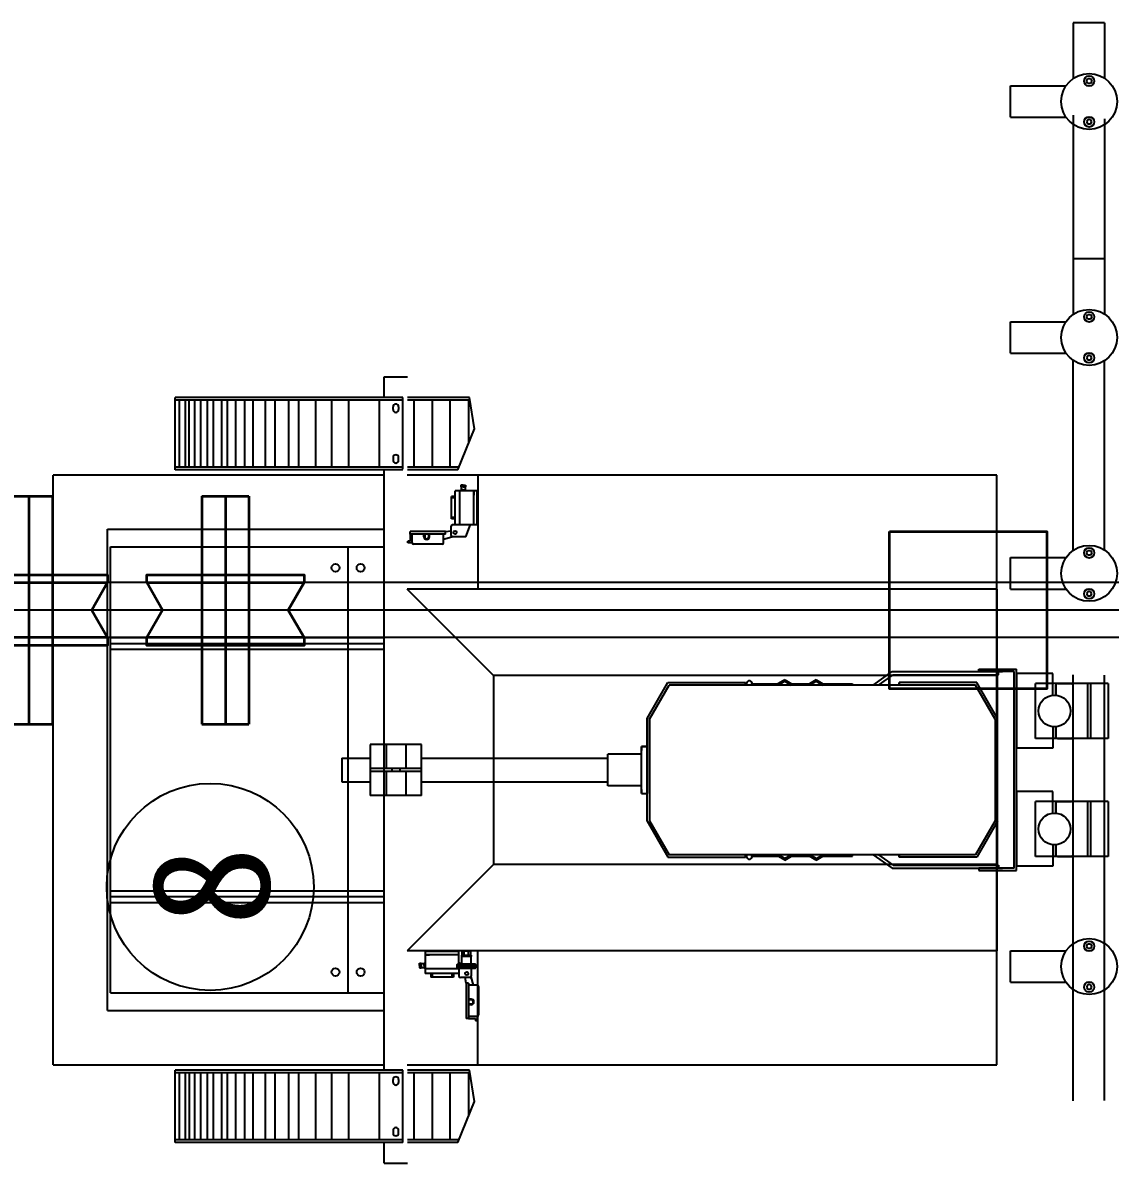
# Model space of a CAD drawing. Header units: millimetres. Extents: x -93009755325 to 1190721, y -74648 to 62868853516.
# Drawn here: x 252970 to 254353, y -9551 to -8101 of the extents above; entities that cross this region are included whole.
import ezdxf

# ---------------------------------------------------------------- set-up
doc = ezdxf.new("R2010")
doc.units = ezdxf.units.MM
doc.layers.add('LC-OBJEKT', color=6, linetype='Continuous')
doc.layers.add('细实线', color=3, linetype='Continuous')

# ---------------------------------------------------------------- blocks, each defined once
blk = doc.blocks.new('ethshzdSgszsnzb')
at = {"color": 2}
for p, q in [((1217316.2, -20126.4), (1211026.4, -20126.4)), ((1217316.2, -20161.4), (1211026.4, -20161.4)), ((1217316.2, -20196.4), (1211026.4, -20196.4))]:
    blk.add_line(p, q, dxfattribs=at)
at = {"color": 6, "lineweight": 35}
blk.add_lwpolyline([(1212937.4, -20061.4), (1213137.4, -20061.4), (1213137.4, -20261.4), (1212937.4, -20261.4)], close=True, dxfattribs=at)
blk = doc.blocks.new('srsshhdd')
at = {"color": 0, "lineweight": 35}
for p, q in [((1212023.7, -36809.4), (1212023.7, -37099.4)), ((1212023.7, -36809.4), (1212083.7, -36809.4)), ((1212053.7, -36809.4), (1212053.7, -37099.4)), ((1212083.7, -36809.4), (1212083.7, -37099.4)), ((1211973.7, -36954.4), (1211953.7, -36919.4)), ((1212153.7, -36919.4), (1212133.7, -36954.4)), ((1211973.7, -36954.4), (1211953.7, -36989.4)), ((1212133.7, -36954.4), (1212153.7, -36989.4)), ((1212023.7, -37099.4), (1212083.7, -37099.4))]:
    blk.add_line(p, q, dxfattribs=at)
for points in [[(1211953.7, -36919.4), (1211953.7, -36909.4), (1212153.7, -36909.4), (1212153.7, -36919.4)], [(1211953.7, -36919.4), (1212153.7, -36919.4)], [(1212153.7, -36989.4), (1211953.7, -36989.4)], [(1212153.7, -36989.4), (1212153.7, -36999.4), (1211953.7, -36999.4), (1211953.7, -36989.4)]]:
    blk.add_lwpolyline(points, dxfattribs=at)
blk = doc.blocks.new('dsdgssgg')
at = {"color": 0, "lineweight": 35}
for p in [(39.5, 5745), (289.5, 5745)]:
    blk.add_blockref('srsshhdd', p, dxfattribs=at)
blk = doc.blocks.new('ehherhaes')
at = {"color": 6}
blk.add_circle((653575.632, 423531.886), 131.569, dxfattribs=at)
at = {"layer": 'LC-OBJEKT', "color": 1}
for p, q in [((654689.596, 424556.623), (654691.328, 424559.623)), ((654691.328, 424559.623), (654694.792, 424559.623)), ((654694.792, 424559.623), (654696.524, 424556.623)), ((654593.06, 424550.623), (654663.669, 424550.623)), ((654593.06, 424510.623), (654593.06, 424550.623)), ((654691.328, 424553.623), (654689.596, 424556.623)), ((654694.792, 424553.623), (654691.328, 424553.623)), ((654696.524, 424556.623), (654694.792, 424553.623)), ((654593.06, 424510.623), (654663.669, 424510.623)), ((654691.328, 424507.623), (654689.596, 424504.623)), ((654689.596, 424504.623), (654691.328, 424501.623)), ((654694.792, 424507.623), (654691.328, 424507.623)), ((654694.792, 424501.623), (654691.328, 424501.623)), ((654696.524, 424504.623), (654694.792, 424507.623)), ((654694.792, 424501.623), (654696.524, 424504.623)), ((654689.596, 424256.623), (654691.328, 424259.623)), ((654691.328, 424253.623), (654689.596, 424256.623)), ((654691.328, 424259.623), (654694.792, 424259.623)), ((654694.792, 424259.623), (654696.524, 424256.623)), ((654696.524, 424256.623), (654694.792, 424253.623)), ((654593.06, 424250.623), (654663.669, 424250.623)), ((654593.06, 424210.623), (654593.06, 424250.623)), ((654694.792, 424253.623), (654691.328, 424253.623)), ((654593.06, 424210.623), (654663.669, 424210.623)), ((654691.328, 424207.623), (654689.596, 424204.623)), ((654689.596, 424204.623), (654691.328, 424201.623)), ((654694.792, 424207.623), (654691.328, 424207.623)), ((654694.792, 424201.623), (654691.328, 424201.623)), ((654696.524, 424204.623), (654694.792, 424207.623)), ((654694.792, 424201.623), (654696.524, 424204.623)), ((654593.06, 423950.623), (654663.669, 423950.623)), ((654593.06, 423910.623), (654593.06, 423950.623)), ((654689.596, 423956.623), (654691.328, 423959.623)), ((654691.328, 423953.623), (654689.596, 423956.623)), ((654691.328, 423959.623), (654694.792, 423959.623)), ((654694.792, 423953.623), (654691.328, 423953.623)), ((654694.792, 423959.623), (654696.524, 423956.623)), ((654696.524, 423956.623), (654694.792, 423953.623)), ((654593.06, 423910.623), (654663.669, 423910.623)), ((654691.328, 423907.623), (654689.596, 423904.623)), ((654694.792, 423907.623), (654691.328, 423907.623)), ((654696.524, 423904.623), (654694.792, 423907.623)), ((654689.596, 423904.623), (654691.328, 423901.623)), ((654694.792, 423901.623), (654691.328, 423901.623)), ((654694.792, 423901.623), (654696.524, 423904.623)), ((654689.596, 423456.623), (654691.328, 423459.623)), ((654691.328, 423459.623), (654694.792, 423459.623)), ((654694.792, 423459.623), (654696.524, 423456.623)), ((654593.06, 423450.623), (654663.669, 423450.623)), ((654593.06, 423410.623), (654593.06, 423450.623)), ((654691.328, 423453.623), (654689.596, 423456.623)), ((654694.792, 423453.623), (654691.328, 423453.623)), ((654696.524, 423456.623), (654694.792, 423453.623)), ((654593.06, 423410.623), (654663.669, 423410.623)), ((654691.328, 423407.623), (654689.596, 423404.623)), ((654689.596, 423404.623), (654691.328, 423401.623)), ((654694.792, 423407.623), (654691.328, 423407.623)), ((654694.792, 423401.623), (654691.328, 423401.623)), ((654696.524, 423404.623), (654694.792, 423407.623)), ((654694.792, 423401.623), (654696.524, 423404.623))]:
    blk.add_line(p, q, dxfattribs=at)
at = {"layer": 'LC-OBJEKT', "color": 3}
for p, q in [((653796.637, 424154.32), (653796.637, 424180.623)), ((653796.637, 424180.623), (653826.637, 424180.623)), ((653531.029, 424062.32), (653531.029, 424154.32)), ((653820.62, 424154.32), (653531.029, 424154.32)), ((653820.62, 424063.07), (653820.62, 424154.32)), ((653905.183, 424154.32), (653826.637, 424154.32)), ((653911.686, 424114.315), (653905.183, 424154.32)), ((653820.62, 424150.82), (653531.029, 424150.82)), ((653536.646, 424065.82), (653536.646, 424150.82)), ((653543.839, 424150.82), (653543.839, 424065.82)), ((653549.071, 424065.82), (653549.071, 424150.82)), ((653555.775, 424150.82), (653555.775, 424065.82)), ((653563.735, 424065.82), (653563.735, 424150.82)), ((653571.775, 424150.82), (653571.775, 424065.82)), ((653579.735, 424065.82), (653579.735, 424150.82)), ((653589.775, 424150.82), (653589.775, 424065.82)), ((653597.735, 424065.82), (653597.735, 424150.82)), ((653607.775, 424150.82), (653607.775, 424065.82)), ((653619.735, 424065.82), (653619.735, 424150.82)), ((653629.775, 424150.82), (653629.775, 424065.82)), ((653645.735, 424065.82), (653645.735, 424150.82)), ((653657.775, 424150.82), (653657.775, 424065.82)), ((653675.735, 424065.82), (653675.735, 424150.82)), ((653687.775, 424150.82), (653687.775, 424065.82)), ((653709.735, 424065.82), (653709.735, 424150.82)), ((653729.775, 424150.82), (653729.775, 424065.82)), ((653751.735, 424065.82), (653751.735, 424150.82)), ((653790.62, 424150.82), (653790.62, 424065.82)), ((653808.12, 424138.82), (653808.12, 424142.32)), ((653815.12, 424142.32), (653815.12, 424138.82)), ((653905.752, 424150.82), (653826.637, 424150.82)), ((653834.335, 424150.82), (653834.335, 424065.82)), ((653858.376, 424065.82), (653858.376, 424150.82)), ((653880.335, 424150.82), (653880.335, 424065.82)), ((653904.376, 424096.378), (653904.376, 424150.82)), ((653890.496, 424062.32), (653911.686, 424114.315)), ((653808.12, 424077.82), (653808.12, 424074.32)), ((653815.12, 424074.32), (653815.12, 424077.82)), ((653796.637, 424055.623), (653375.86, 424055.623)), ((653375.86, 423305.623), (653375.86, 424055.623)), ((653820.62, 424065.82), (653531.029, 424065.82)), ((653820.62, 424062.32), (653531.029, 424062.32)), ((653796.637, 423298.928), (653796.637, 424062.32)), ((654575.86, 424055.623), (653825.86, 424055.623)), ((653891.922, 424065.82), (653826.637, 424065.82)), ((653890.496, 424062.32), (653826.637, 424062.32)), ((653915.86, 424055.623), (653915.86, 423910.623)), ((654575.86, 423305.623), (654575.86, 424055.623)), ((653897.271, 424042.623), (653894.271, 424042.623)), ((653894.271, 424042.623), (653894.271, 424040.753)), ((653897.271, 424040.753), (653894.271, 424040.753)), ((653894.771, 424040.753), (653894.771, 424036.961)), ((653897.271, 424042.623), (653900.271, 424042.623)), ((653897.271, 424040.753), (653900.271, 424040.753)), ((653899.771, 424040.753), (653899.771, 424036.961)), ((653900.271, 424042.623), (653900.271, 424040.753)), ((653882.324, 423999.723), (653882.324, 424028.523)), ((653886.86, 424028.523), (653882.324, 424028.523)), ((653886.86, 424026.523), (653882.324, 424026.523)), ((653886.86, 423992.623), (653886.86, 424035.623)), ((653915.86, 424035.623), (653886.86, 424035.623)), ((653892.86, 423992.623), (653892.86, 424035.623)), ((653897.271, 424036.961), (653894.271, 424036.961)), ((653894.271, 424036.961), (653894.271, 424035.623)), ((653897.271, 424036.961), (653900.271, 424036.961)), ((653900.271, 424036.961), (653900.271, 424035.623)), ((653910.86, 423992.623), (653910.86, 424035.623)), ((653910.86, 424034.123), (653910.86, 424030.123)), ((653914.86, 423992.623), (653914.86, 424035.623)), ((653915.86, 424035.623), (653915.86, 423992.623)), ((653886.86, 424001.723), (653882.324, 424001.723)), ((653886.86, 423999.723), (653882.324, 423999.723)), ((653444.86, 423986.623), (653796.637, 423986.623)), ((653444.86, 423374.623), (653444.86, 423986.623)), ((653874.86, 423983.623), (653829.86, 423983.623)), ((653829.86, 423980.623), (653829.86, 423983.623)), ((653829.86, 423980.623), (653829.86, 423971.518)), ((653874.86, 423980.623), (653829.86, 423980.623)), ((653832.36, 423969.623), (653832.36, 423980.623)), ((653847.388, 423977.123), (653847.388, 423980.623)), ((653848.288, 423980.623), (653848.288, 423977.123)), ((653853.488, 423977.123), (653853.488, 423980.623)), ((653854.388, 423977.123), (653854.388, 423980.623)), ((653872.36, 423969.623), (653872.36, 423980.623)), ((653874.86, 423983.623), (653881.86, 423984.696)), ((653874.86, 423980.623), (653874.86, 423983.623)), ((653881.86, 423978.947), (653881.86, 423990.623)), ((653883.86, 423992.623), (653915.86, 423992.623)), ((653900.597, 423976.947), (653906.728, 423992.623)), ((653826.917, 423969.452), (653826.917, 423971.518)), ((653829.86, 423971.518), (653826.917, 423971.518)), ((653832.36, 423969.452), (653826.917, 423969.452)), ((653870.36, 423967.623), (653834.36, 423967.623)), ((653872.36, 423973.934), (653882.882, 423977.202)), ((653900.597, 423976.947), (653883.86, 423976.947)), ((653448.86, 423964.123), (653796.637, 423964.123)), ((653448.86, 423397.123), (653448.86, 423964.123)), ((653750.86, 423397.123), (653750.86, 423964.123)), ((653915.86, 423910.623), (653825.86, 423910.623)), ((653935.86, 423800.623), (653825.86, 423910.623)), ((654575.86, 423910.623), (653915.86, 423910.623)), ((654575.86, 423910.623), (654575.86, 423450.623)), ((653448.86, 423849.123), (653796.637, 423849.123)), ((653448.86, 423841.623), (653796.637, 423841.623)), ((653448.86, 423834.123), (653796.637, 423834.123)), ((654418.442, 423788.623), (654442.72, 423805.623)), ((654442.72, 423805.623), (654582.862, 423805.623)), ((654552.862, 423805.623), (654552.862, 423808.623)), ((654552.862, 423808.623), (654600.86, 423808.623)), ((654552.862, 423805.623), (654552.862, 423808.623)), ((654597.86, 423805.623), (654552.862, 423805.623)), ((654576.36, 423805.623), (654576.36, 423805.623)), ((654577.862, 423801.623), (654577.862, 423805.623)), ((654597.86, 423555.623), (654597.86, 423805.623)), ((654600.86, 423552.623), (654600.86, 423808.623)), ((654575.86, 423800.623), (653935.86, 423800.623)), ((653935.86, 423800.623), (653935.86, 423560.623)), ((654131.046, 423745.927), (654157.429, 423791.623)), ((654157.429, 423791.623), (654256.046, 423791.623)), ((654256.046, 423788.623), (654256.046, 423791.623)), ((654256.046, 423791.623), (654256.046, 423788.623)), ((654306.046, 423795.123), (654297.386, 423790.123)), ((654306.046, 423793.391), (654297.788, 423788.623)), ((654306.046, 423795.123), (654314.706, 423790.123)), ((654306.046, 423793.391), (654314.304, 423788.623)), ((654346.046, 423795.123), (654337.386, 423790.123)), ((654346.046, 423793.391), (654337.788, 423788.623)), ((654346.046, 423795.123), (654354.706, 423790.123)), ((654346.046, 423793.391), (654354.304, 423788.623)), ((654425.415, 423788.623), (654443.981, 423801.623)), ((654576.36, 423800.623), (654442.553, 423800.623)), ((654443.981, 423801.623), (654577.862, 423801.623)), ((654550.291, 423791.623), (654451.674, 423791.623)), ((654451.674, 423791.623), (654451.674, 423788.623)), ((654451.674, 423791.623), (654451.674, 423788.623)), ((654451.674, 423788.623), (654451.674, 423791.623)), ((654576.674, 423745.927), (654550.291, 423791.623)), ((654576.36, 423801.623), (654576.36, 423559.623)), ((654600.86, 423803.123), (654600.86, 423708.123)), ((654647.06, 423803.123), (654600.86, 423803.123)), ((654647.06, 423790.623), (654647.06, 423803.123)), ((654134.046, 423745.123), (654159.161, 423788.623)), ((654548.559, 423788.623), (654159.161, 423788.623)), ((654266.046, 423790.123), (654297.788, 423790.123)), ((654266.046, 423788.623), (654266.046, 423790.123)), ((654314.706, 423790.123), (654337.386, 423790.123)), ((654354.706, 423790.123), (654392.044, 423790.123)), ((654392.044, 423790.123), (654392.044, 423788.623)), ((654573.674, 423745.123), (654548.559, 423788.623)), ((654625.06, 423720.623), (654625.06, 423790.623)), ((654717.26, 423790.623), (654625.06, 423790.623)), ((654647.06, 423775.724), (654647.06, 423790.623)), ((654650.66, 423790.623), (654650.66, 423775.76)), ((654650.66, 423775.724), (654650.66, 423788.623)), ((654652.66, 423790.623), (654670.66, 423790.623)), ((654672.66, 423722.623), (654672.66, 423788.623)), ((654691.26, 423720.623), (654691.26, 423790.623)), ((654694.86, 423790.623), (654694.86, 423720.623)), ((654717.26, 423790.623), (654717.26, 423720.623)), ((654131.046, 423745.927), (654131.046, 423680.623)), ((654131.046, 423680.623), (654131.046, 423745.927)), ((654134.046, 423745.123), (654134.046, 423616.123)), ((654573.674, 423745.123), (654573.674, 423616.123)), ((654647.06, 423735.523), (654647.06, 423720.623)), ((654650.66, 423735.487), (654650.66, 423722.623)), ((654650.66, 423720.623), (654650.66, 423735.487)), ((654717.26, 423720.623), (654625.06, 423720.623)), ((654647.06, 423720.623), (654647.06, 423708.123)), ((654652.66, 423720.623), (654670.66, 423720.623)), ((653844.137, 423713.124), (653779.137, 423713.124)), ((653779.137, 423713.124), (653779.137, 423648.124)), ((653799.137, 423713.124), (653799.137, 423682.624)), ((653824.137, 423713.124), (653824.137, 423682.624)), ((653844.137, 423648.124), (653844.137, 423713.124)), ((654131.046, 423710.628), (654124.046, 423710.628)), ((654124.046, 423710.628), (654131.046, 423710.628)), ((654124.046, 423650.628), (654124.046, 423710.628)), ((654124.046, 423710.628), (654124.046, 423705.528)), ((654131.046, 423710.628), (654131.046, 423650.628)), ((654647.06, 423708.123), (654600.86, 423708.123)), ((653742.939, 423695.624), (653742.939, 423665.624)), ((653742.939, 423695.624), (653779.137, 423695.624)), ((653844.137, 423695.624), (654081.046, 423695.624)), ((654124.046, 423700.628), (654081.046, 423700.628)), ((654081.046, 423660.628), (654081.046, 423700.628)), ((653844.137, 423682.624), (653779.137, 423682.624)), ((653844.137, 423678.624), (653779.137, 423678.624)), ((653799.137, 423678.624), (653799.137, 423648.124)), ((653806.637, 423682.624), (653806.637, 423678.624)), ((653816.637, 423682.624), (653816.637, 423678.624)), ((653824.137, 423678.624), (653824.137, 423648.124)), ((654131.046, 423615.32), (654131.046, 423680.623)), ((653742.939, 423665.624), (653779.137, 423665.624)), ((653844.137, 423665.624), (654081.046, 423665.624)), ((654124.046, 423660.628), (654081.046, 423660.628)), ((653844.137, 423648.124), (653779.137, 423648.124)), ((654124.046, 423655.728), (654124.046, 423650.628)), ((654124.046, 423650.628), (654131.046, 423650.628)), ((654124.046, 423650.628), (654131.046, 423650.628)), ((654600.86, 423653.123), (654600.86, 423558.123)), ((654647.06, 423653.123), (654600.86, 423653.123)), ((654647.06, 423640.623), (654647.06, 423653.123)), ((654625.06, 423570.623), (654625.06, 423640.623)), ((654717.26, 423640.623), (654625.06, 423640.623)), ((654647.06, 423625.724), (654647.06, 423640.623)), ((654650.66, 423640.623), (654650.66, 423625.76)), ((654650.66, 423625.724), (654650.66, 423638.623)), ((654652.66, 423640.623), (654670.66, 423640.623)), ((654672.66, 423572.623), (654672.66, 423638.623)), ((654691.26, 423570.623), (654691.26, 423640.623)), ((654694.86, 423640.623), (654694.86, 423570.623)), ((654717.26, 423640.623), (654717.26, 423570.623)), ((654131.046, 423615.32), (654157.429, 423569.623)), ((654134.046, 423616.123), (654159.161, 423572.623)), ((654573.674, 423616.123), (654548.559, 423572.623)), ((654576.674, 423615.32), (654550.291, 423569.623)), ((654647.06, 423585.523), (654647.06, 423558.123)), ((654647.06, 423585.523), (654647.06, 423570.623)), ((654650.66, 423585.487), (654650.66, 423572.623)), ((654650.66, 423570.623), (654650.66, 423585.487)), ((653935.86, 423560.623), (653825.86, 423450.623)), ((654575.86, 423560.623), (653935.86, 423560.623)), ((654157.429, 423569.623), (654256.046, 423569.623)), ((654548.559, 423572.623), (654159.161, 423572.623)), ((654256.046, 423572.623), (654256.046, 423569.623)), ((654256.046, 423569.623), (654256.046, 423572.623)), ((654266.046, 423572.623), (654266.046, 423571.123)), ((654266.046, 423571.123), (654297.788, 423571.123)), ((654306.046, 423566.123), (654297.386, 423571.123)), ((654306.046, 423567.856), (654297.788, 423572.623)), ((654306.046, 423567.856), (654314.304, 423572.623)), ((654306.046, 423566.123), (654314.706, 423571.123)), ((654314.706, 423571.123), (654337.386, 423571.123)), ((654346.046, 423566.123), (654337.386, 423571.123)), ((654346.046, 423567.856), (654337.788, 423572.623)), ((654346.046, 423567.856), (654354.304, 423572.623)), ((654346.046, 423566.123), (654354.706, 423571.123)), ((654354.706, 423571.123), (654392.044, 423571.123)), ((654392.044, 423571.123), (654392.044, 423572.623)), ((654418.442, 423572.623), (654442.72, 423555.623)), ((654425.415, 423572.623), (654443.981, 423559.623)), ((654576.36, 423560.623), (654442.553, 423560.623)), ((654443.981, 423559.623), (654577.862, 423559.623)), ((654451.674, 423569.623), (654451.674, 423572.623)), ((654451.674, 423569.623), (654451.674, 423572.623)), ((654451.674, 423572.623), (654451.674, 423569.623)), ((654550.291, 423569.623), (654451.674, 423569.623)), ((654577.862, 423559.623), (654577.862, 423555.623)), ((654717.26, 423570.623), (654625.06, 423570.623)), ((654652.66, 423570.623), (654670.66, 423570.623)), ((654442.72, 423555.623), (654582.862, 423555.623)), ((654597.86, 423555.623), (654552.862, 423555.623)), ((654552.862, 423555.623), (654552.862, 423552.623)), ((654552.862, 423555.623), (654552.862, 423552.623)), ((654552.862, 423552.623), (654600.86, 423552.623)), ((654576.36, 423555.623), (654576.36, 423555.623)), ((654647.06, 423558.123), (654600.86, 423558.123)), ((653448.86, 423527.123), (653796.637, 423527.123)), ((653448.86, 423519.623), (653796.637, 423519.623)), ((653448.86, 423512.123), (653796.637, 423512.123)), ((653915.86, 423450.623), (653825.86, 423450.623)), ((653848.86, 423450.623), (653848.86, 423421.623)), ((653848.86, 423450.623), (653891.86, 423450.623)), ((653891.86, 423449.623), (653848.86, 423449.623)), ((653891.86, 423445.623), (653848.86, 423445.623)), ((653850.36, 423445.623), (653854.36, 423445.623)), ((653891.86, 423433.548), (653891.86, 423450.623)), ((653895.36, 423450.123), (653895.36, 423450.623)), ((653907.36, 423450.123), (653895.36, 423450.123)), ((653895.36, 423433.548), (653895.36, 423443.548)), ((653907.36, 423443.548), (653895.36, 423443.548)), ((653895.46, 423445.148), (653907.26, 423445.148)), ((653895.46, 423443.548), (653895.46, 423445.148)), ((653895.835, 423445.648), (653895.835, 423449.648)), ((653898.597, 423445.648), (653898.597, 423449.648)), ((653904.122, 423445.648), (653904.122, 423449.648)), ((653906.86, 423445.148), (653906.86, 423445.648)), ((653906.885, 423445.648), (653906.885, 423449.648)), ((653907.26, 423445.148), (653907.26, 423443.548)), ((653907.36, 423450.123), (653907.36, 423450.623)), ((653907.36, 423433.548), (653907.36, 423443.548)), ((653915.86, 423305.623), (653915.86, 423450.623)), ((654575.86, 423450.623), (653915.86, 423450.623)), ((653841.86, 423432.035), (653841.86, 423435.035)), ((653841.86, 423435.035), (653843.73, 423435.035)), ((653841.86, 423432.035), (653841.86, 423429.035)), ((653841.86, 423429.035), (653843.73, 423429.035)), ((653843.73, 423432.035), (653843.73, 423435.035)), ((653843.73, 423434.535), (653847.522, 423434.535)), ((653843.73, 423432.035), (653843.73, 423429.035)), ((653843.73, 423429.535), (653847.522, 423429.535)), ((653847.522, 423432.035), (653847.522, 423435.035)), ((653847.522, 423435.035), (653848.86, 423435.035)), ((653847.522, 423432.035), (653847.522, 423429.035)), ((653847.522, 423429.035), (653848.86, 423429.035)), ((653889.36, 423433.048), (653889.86, 423433.548)), ((653889.36, 423433.048), (653889.36, 423429.048)), ((653913.36, 423433.048), (653889.36, 423433.048)), ((653889.36, 423429.048), (653889.86, 423428.548)), ((653913.36, 423429.048), (653889.36, 423429.048)), ((653889.745, 423433.048), (653889.745, 423429.048)), ((653912.86, 423433.548), (653889.86, 423433.548)), ((653889.86, 423428.548), (653912.86, 423428.548)), ((653890.369, 423433.048), (653890.369, 423429.048)), ((653891.333, 423433.048), (653891.333, 423429.048)), ((653893.198, 423435.035), (653891.86, 423435.035)), ((653891.86, 423428.548), (653891.86, 423418.623)), ((653892.581, 423433.048), (653892.581, 423429.048)), ((653893.198, 423433.548), (653893.198, 423435.035)), ((653895.36, 423434.535), (653893.198, 423434.535)), ((653894.198, 423433.048), (653894.198, 423429.048)), ((653896.496, 423433.048), (653896.496, 423429.048)), ((653898.86, 423429.035), (653898.36, 423429.035)), ((653899.078, 423433.048), (653899.078, 423429.048)), ((653901.36, 423433.048), (653901.36, 423429.048)), ((653903.642, 423433.048), (653903.642, 423429.048)), ((653906.224, 423433.048), (653906.224, 423429.048)), ((653908.198, 423429.035), (653906.86, 423429.035)), ((653908.521, 423433.048), (653908.521, 423429.048)), ((653910.138, 423433.048), (653910.138, 423429.048)), ((653911.386, 423433.048), (653911.386, 423429.048)), ((653913.36, 423429.035), (653911.989, 423429.035)), ((653912.351, 423433.048), (653912.351, 423429.048)), ((653913.36, 423433.048), (653912.86, 423433.548)), ((653912.86, 423428.548), (653913.36, 423429.048)), ((653912.975, 423433.048), (653912.975, 423429.048)), ((653913.36, 423429.048), (653913.36, 423433.048)), ((653913.36, 423433.048), (653913.36, 423429.048)), ((653891.86, 423427.623), (653848.86, 423427.623)), ((653891.86, 423421.623), (653848.86, 423421.623)), ((653855.96, 423421.623), (653855.96, 423417.088)), ((653884.76, 423417.088), (653855.96, 423417.088)), ((653857.96, 423421.623), (653857.96, 423417.088)), ((653882.76, 423421.623), (653882.76, 423417.088)), ((653884.76, 423421.623), (653884.76, 423417.088)), ((653905.536, 423416.623), (653893.86, 423416.623)), ((653900.86, 423409.623), (653899.788, 423416.623)), ((653910.549, 423407.123), (653907.281, 423417.646)), ((653907.536, 423427.162), (653907.536, 423418.623)), ((653900.86, 423409.623), (653900.86, 423364.623)), ((653903.86, 423409.623), (653900.86, 423409.623)), ((653903.86, 423409.623), (653903.86, 423364.623)), ((653914.86, 423407.123), (653903.86, 423407.123)), ((653916.86, 423405.123), (653916.86, 423369.123)), ((653448.86, 423397.123), (653796.637, 423397.123)), ((653907.36, 423389.152), (653903.86, 423389.152)), ((653907.36, 423388.252), (653903.86, 423388.252)), ((653444.86, 423374.623), (653796.637, 423374.623)), ((653903.86, 423383.052), (653907.36, 423383.052)), ((653907.36, 423382.152), (653903.86, 423382.152)), ((653903.86, 423364.623), (653900.86, 423364.623)), ((653914.86, 423367.123), (653903.86, 423367.123)), ((653903.86, 423364.623), (653912.965, 423364.623)), ((653912.965, 423364.623), (653912.965, 423361.68)), ((653915.031, 423361.68), (653912.965, 423361.68)), ((653915.031, 423367.123), (653915.031, 423361.68)), ((653375.86, 423305.623), (653796.637, 423305.623)), ((653531.046, 423206.928), (653531.046, 423298.928)), ((653820.637, 423298.928), (653531.046, 423298.928)), ((653820.637, 423206.928), (653820.637, 423298.928)), ((653825.86, 423305.623), (654575.86, 423305.623)), ((653825.86, 423305.623), (654575.86, 423305.623)), ((653905.2, 423298.928), (653826.637, 423298.928)), ((653911.703, 423258.923), (653905.2, 423298.928)), ((653820.637, 423295.428), (653531.046, 423295.428)), ((653536.663, 423210.428), (653536.663, 423295.428)), ((653543.856, 423295.428), (653543.856, 423210.428)), ((653549.088, 423210.428), (653549.088, 423295.428)), ((653555.792, 423295.428), (653555.792, 423210.428)), ((653563.752, 423210.428), (653563.752, 423295.428)), ((653571.792, 423295.428), (653571.792, 423210.428)), ((653579.752, 423210.428), (653579.752, 423295.428)), ((653589.792, 423295.428), (653589.792, 423210.428)), ((653597.752, 423210.428), (653597.752, 423295.428)), ((653607.792, 423295.428), (653607.792, 423210.428)), ((653619.752, 423210.428), (653619.752, 423295.428)), ((653629.792, 423295.428), (653629.792, 423210.428)), ((653645.752, 423210.428), (653645.752, 423295.428)), ((653657.792, 423295.428), (653657.792, 423210.428)), ((653675.752, 423210.428), (653675.752, 423295.428)), ((653687.792, 423295.428), (653687.792, 423210.428)), ((653709.752, 423210.428), (653709.752, 423295.428)), ((653729.792, 423295.428), (653729.792, 423210.428)), ((653751.752, 423210.428), (653751.752, 423295.428)), ((653790.637, 423295.428), (653790.637, 423210.428)), ((653808.137, 423283.428), (653808.137, 423286.928)), ((653815.137, 423286.928), (653815.137, 423283.428)), ((653905.768, 423295.428), (653826.637, 423295.428)), ((653834.352, 423295.428), (653834.352, 423210.428)), ((653858.393, 423210.428), (653858.393, 423295.428)), ((653880.352, 423295.428), (653880.352, 423210.428)), ((653904.393, 423240.986), (653904.393, 423295.428)), ((653890.512, 423206.928), (653911.703, 423258.923)), ((653808.137, 423222.428), (653808.137, 423218.928)), ((653815.137, 423218.928), (653815.137, 423222.428)), ((653820.637, 423210.428), (653531.046, 423210.428)), ((653820.637, 423206.928), (653531.046, 423206.928)), ((653796.637, 423180.625), (653796.637, 423206.928)), ((653891.939, 423210.428), (653826.637, 423210.428)), ((653890.512, 423206.928), (653826.637, 423206.928)), ((653796.637, 423180.625), (653826.637, 423180.625))]:
    blk.add_line(p, q, dxfattribs=at)
at = {"layer": 'LC-OBJEKT', "color": 1}
for centre, radius in [((654693.06, 424530.623), 35.55), ((654693.06, 424556.623), 6.5), ((654693.06, 424504.623), 6.5), ((654693.06, 424230.623), 35.55), ((654693.06, 424256.623), 6.5), ((654693.06, 424204.623), 6.5), ((654693.06, 423930.623), 35.55), ((654693.06, 423956.623), 6.5), ((654693.06, 423904.623), 6.5), ((654693.06, 423430.623), 35.55), ((654693.06, 423456.623), 6.5), ((654693.06, 423404.623), 6.5)]:
    blk.add_circle(centre, radius, dxfattribs=at)
at = {"layer": 'LC-OBJEKT', "color": 3}
for centre, radius in [((653886.86, 423982.623), 2.122), ((653734.86, 423937.623), 5), ((653766.86, 423937.623), 5), ((654649.06, 423755.623), 20.2), ((654649.06, 423605.623), 20.2), ((653734.86, 423423.623), 5), ((653766.86, 423423.623), 5), ((653901.86, 423421.623), 2.122)]:
    blk.add_circle(centre, radius, dxfattribs=at)
for centre, radius, start, end in [((653811.62, 424142.32), 3.5, 0, 180), ((653811.62, 424138.82), 3.5, 180, 0), ((653811.62, 424077.82), 3.5, 0, 180), ((653811.62, 424074.32), 3.5, 180, 0), ((653883.86, 423990.623), 2, 90, 180), ((653834.36, 423969.623), 2, 180, 270), ((653850.888, 423977.123), 3.5, 180, 0), ((653850.888, 423977.123), 2.6, 180, 258.9798), ((653850.888, 423977.123), 2.6, 258.9798, 0), ((653870.36, 423969.623), 2, 270, 0), ((653883.86, 423978.947), 2, 180, 270), ((654261.046, 423790.623), 3.5, 325.150095, 214.849905), ((654652.66, 423788.623), 2, 90, 180), ((654670.66, 423788.623), 2, 0, 90), ((654652.66, 423722.623), 2, 180, 270), ((654670.66, 423722.623), 2, 270, 0), ((654652.66, 423638.623), 2, 90, 180), ((654670.66, 423638.623), 2, 0, 90), ((654261.046, 423570.623), 3.5, 145.150095, 34.849905), ((654652.66, 423572.623), 2, 180, 270), ((654670.66, 423572.623), 2, 270, 0), ((653897.216, 423447.99), 2.158, 50.200405, 129.799595), ((653897.216, 423447.306), 2.158, 230.200405, 309.799595), ((653901.36, 423442.267), 7.881, 69.481579, 110.518421), ((653901.36, 423453.03), 7.881, 249.481579, 290.518421), ((653905.504, 423447.99), 2.158, 50.200405, 129.799595), ((653905.504, 423447.306), 2.158, 230.200405, 309.799595), ((653905.536, 423427.162), 2, 0, 43.868739), ((653893.86, 423418.623), 2, 180, 270), ((653905.536, 423418.623), 2, 270, 0), ((653914.86, 423405.123), 2, 0, 90), ((653907.36, 423385.652), 3.5, 270, 90), ((653907.36, 423385.652), 2.6, 348.9798, 90), ((653907.36, 423385.652), 2.6, 270, 348.9798), ((653914.86, 423369.123), 2, 270, 0), ((653811.637, 423286.928), 3.5, 0, 180), ((653811.637, 423283.428), 3.5, 180, 0), ((653811.637, 423222.428), 3.5, 0, 180), ((653811.637, 423218.928), 3.5, 180, 0)]:
    blk.add_arc(centre, radius, start, end, dxfattribs=at)
at = {"layer": '细实线', "ltscale": 10}
for p, q in [((654712.66, 424630.623), (654672.66, 424630.623)), ((654672.66, 424630.623), (654672.66, 424559.738)), ((654712.66, 424630.623), (654712.66, 424560.282)), ((654672.66, 424513.243), (654672.66, 424259.738)), ((654712.66, 424508.608), (654712.66, 424260.282)), ((654712.66, 424330.623), (654672.66, 424330.623)), ((654672.66, 423959.738), (654672.66, 424201.509)), ((654712.66, 423960.282), (654712.66, 424200.965)), ((654672.66, 423259.738), (654672.66, 423801.509)), ((654712.66, 423260.282), (654712.66, 423800.965))]:
    blk.add_line(p, q, dxfattribs=at)
at = {"color": 0, "lineweight": 35}
blk.add_blockref('dsdgssgg', (-558748.281, 455093.283), dxfattribs=at)
at = {"color": 6, "lineweight": 35}
blk.add_text('8', height=150, rotation=90.00435, dxfattribs=at).set_placement((653650.636, 423481.891))

msp = doc.modelspace()

# ---------------------------------------------------------------- block references
at = {"color": 250, "lineweight": -3}
for name, p in [('ehherhaes', (-400367.063, -432732.002)), ('ethshzdSgszsnzb', (-958865.258, 11313.281))]:
    msp.add_blockref(name, p, dxfattribs=at)

doc.saveas('drawing.dxf')
